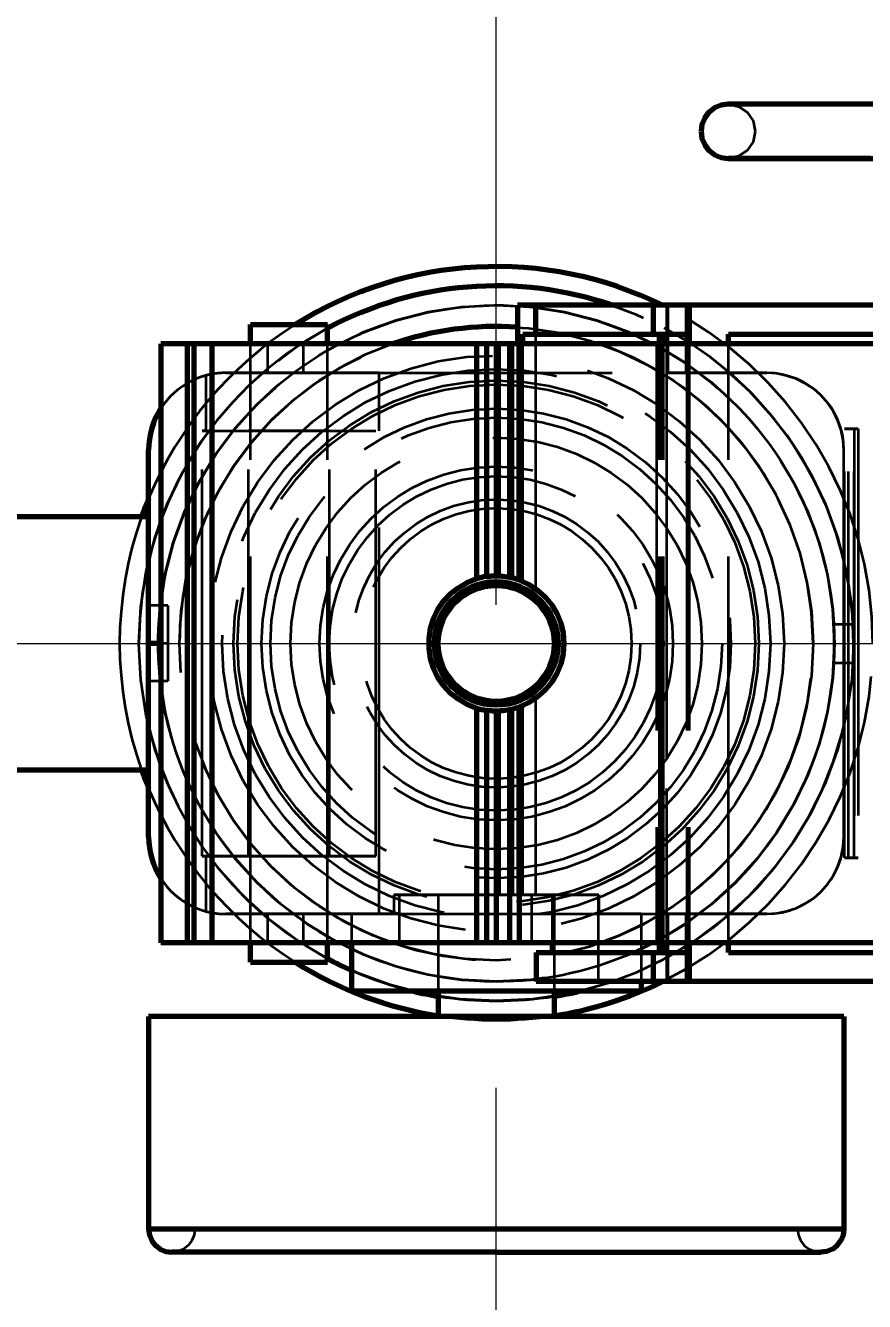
# Model space of a CAD drawing. Header units: millimetres. Extents: x 0 to 2208, y 0 to 420.
# Drawn here: x 100.14 to 108.83, y 73.36 to 86.56 of the extents above; entities that cross this region are included whole.
import ezdxf

# ---------------------------------------------------------------- set-up
doc = ezdxf.new("R2010")
doc.units = ezdxf.units.MM
doc.linetypes.add('IRAM-E-TRAZOS', pattern=[5, 4, -1])
doc.linetypes.add('IRAM-F-TRAZO-PUNTO', pattern=[20, 15, -2, 1, -2])
for name, color, linetype, lineweight in [('01-VISIBLE', 7, 'CONTINUOUS', 70), ('02-OCULTA', 4, 'IRAM-E-TRAZOS', 35), ('03-EJE', 1, 'IRAM-F-TRAZO-PUNTO', 18), ('04-COTA', 3, 'CONTINUOUS', 18)]:
    doc.layers.add(name, color=color, linetype=linetype, lineweight=lineweight)
doc.styles.add('ISO3098', font='isocpeur.ttf')
doc.dimstyles.new('FLAMA-IRAM', dxfattribs={"dimtxt": 3.5, "dimasz": 3.5, "dimexe": 2, "dimexo": 1.5, "dimgap": 1, "dimtad": 1, "dimdec": 1, "dimtxsty": 'ISO3098', "dimblk": 'IRAM_FLECHA', "dimblk1": 'IRAM_FLECHA', "dimblk2": 'IRAM_FLECHA', "dimcen": 2.5, "dimclrd": 256, "dimclre": 256, "dimclrt": 256, "dimazin": 3, "dimtfac": 1, "dimtmove": 0, "dimatfit": 3, "dimlwd": 18, "dimlwe": 18})

# ---------------------------------------------------------------- blocks, each defined once
blk = doc.blocks.new('IRAM_FLECHA')
blk.add_solid([(0, 0), (-1, 0.125), (-1, -0.125)])

msp = doc.modelspace()

# ---------------------------------------------------------------- linework, layer by layer
at = {"layer": '01-VISIBLE'}
for p, q in [((105.419, 83.668), (105.233, 83.668)), ((105.233, 83.668), (105.233, 83.268)), ((105.419, 83.668), (105.419, 83.368)), ((106.639, 83.668), (105.419, 83.668)), ((106.639, 83.668), (106.639, 83.368)), ((107.011, 83.668), (106.639, 83.668)), ((109.315, 83.668), (107.011, 83.668)), ((107.011, 83.668), (107.011, 83.268)), ((102.467, 83.268), (102.467, 83.468)), ((103.267, 83.268), (103.267, 83.468)), ((105.289, 83.268), (105.289, 83.368)), ((105.289, 83.368), (105.419, 83.368)), ((105.419, 83.368), (106.639, 83.368)), ((106.639, 83.368), (106.986, 83.368)), ((106.702, 83.268), (106.702, 83.368)), ((106.714, 83.268), (106.714, 83.368)), ((106.725, 83.268), (106.725, 83.368)), ((106.736, 83.268), (106.736, 83.368)), ((106.746, 83.268), (106.746, 83.368)), ((106.986, 83.368), (106.986, 83.268)), ((107.417, 83.268), (107.417, 83.368)), ((107.417, 83.368), (109.315, 83.368)), ((101.813, 83.268), (101.541, 83.268)), ((101.541, 83.268), (101.541, 77.068)), ((101.881, 83.268), (101.813, 83.268)), ((101.813, 83.268), (101.813, 77.068)), ((102.067, 83.268), (101.881, 83.268)), ((101.881, 83.268), (101.881, 77.068)), ((104.809, 83.268), (102.067, 83.268)), ((102.067, 83.268), (102.067, 77.068)), ((104.911, 83.268), (104.809, 83.268)), ((104.809, 83.268), (104.809, 80.837)), ((105.013, 83.268), (104.911, 83.268)), ((104.911, 83.268), (104.911, 80.86)), ((105.149, 83.268), (105.013, 83.268)), ((105.013, 83.268), (105.013, 80.868)), ((105.251, 83.268), (105.149, 83.268)), ((105.149, 83.268), (105.149, 80.854)), ((109.281, 83.268), (105.251, 83.268)), ((105.251, 83.268), (105.251, 80.826)), ((101.413, 80.168), (101.413, 82.168)), ((101.413, 81.478), (99.833, 81.478)), ((101.413, 78.168), (101.413, 80.168)), ((101.541, 80.168), (101.413, 80.168)), ((104.809, 79.498), (104.809, 77.068)), ((105.251, 79.509), (105.251, 77.068)), ((104.911, 79.475), (104.911, 77.068)), ((105.013, 79.468), (105.013, 77.068)), ((105.149, 79.481), (105.149, 77.068)), ((101.413, 78.858), (99.833, 78.858)), ((101.813, 77.068), (101.541, 77.068)), ((101.881, 77.068), (101.813, 77.068)), ((102.067, 77.068), (101.881, 77.068)), ((104.809, 77.068), (102.067, 77.068)), ((102.467, 76.868), (102.467, 77.068)), ((103.267, 76.868), (103.267, 77.068)), ((103.513, 77.068), (103.513, 76.568)), ((104.911, 77.068), (104.809, 77.068)), ((105.013, 77.068), (104.911, 77.068)), ((105.149, 77.068), (105.013, 77.068)), ((105.251, 77.068), (105.149, 77.068)), ((109.281, 77.068), (105.251, 77.068)), ((105.591, 77.068), (105.591, 76.968)), ((106.702, 76.968), (106.702, 77.068)), ((106.714, 76.968), (106.714, 77.068)), ((106.725, 76.968), (106.725, 77.068)), ((106.736, 76.968), (106.736, 77.068)), ((106.746, 76.968), (106.746, 77.068)), ((106.986, 77.068), (106.986, 76.968)), ((107.011, 77.068), (107.011, 76.668)), ((107.417, 76.968), (107.417, 77.068)), ((105.427, 76.968), (106.639, 76.968)), ((105.427, 76.968), (105.427, 76.668)), ((106.639, 76.968), (106.986, 76.968)), ((106.639, 76.968), (106.639, 76.668)), ((107.417, 76.968), (109.315, 76.968)), ((106.639, 76.668), (105.427, 76.668)), ((106.513, 76.668), (106.513, 76.568)), ((107.011, 76.668), (106.639, 76.668)), ((109.315, 76.668), (107.011, 76.668)), ((104.413, 76.568), (104.413, 76.308)), ((105.613, 76.568), (105.613, 76.308)), ((101.413, 76.308), (101.413, 74.108)), ((108.613, 76.308), (108.613, 74.108))]:
    msp.add_line(p, q, dxfattribs=at)
for points in [[(107.413, 85.748), (107.341, 85.738), (107.273, 85.71), (107.215, 85.666), (107.171, 85.608), (107.143, 85.54), (107.133, 85.468)], [(109.213, 85.748), (109.113, 85.748), (109.013, 85.748), (108.913, 85.748), (108.813, 85.748), (108.713, 85.748), (108.613, 85.748), (108.513, 85.748), (108.413, 85.748), (108.313, 85.748), (108.213, 85.748), (108.113, 85.748), (108.013, 85.748), (107.913, 85.748), (107.813, 85.748), (107.713, 85.748), (107.613, 85.748), (107.513, 85.748), (107.413, 85.748)], [(107.133, 85.468), (107.143, 85.395), (107.171, 85.328), (107.215, 85.27), (107.273, 85.225), (107.341, 85.197), (107.413, 85.188)], [(108.893, 85.188), (108.787, 85.188), (108.682, 85.188), (108.576, 85.188), (108.47, 85.188), (108.364, 85.188), (108.259, 85.188), (108.153, 85.188), (108.047, 85.188), (107.942, 85.188), (107.836, 85.188), (107.73, 85.188), (107.624, 85.188), (107.519, 85.188), (107.413, 85.188)], [(107.413, 85.188), (107.514, 85.188), (107.615, 85.188), (107.716, 85.188), (107.817, 85.188), (107.917, 85.188), (108.018, 85.188), (108.119, 85.188), (108.22, 85.188), (108.321, 85.188), (108.422, 85.188), (108.523, 85.188), (108.624, 85.188), (108.725, 85.188), (108.825, 85.188), (108.926, 85.188), (109.027, 85.188), (109.128, 85.188), (109.229, 85.188), (109.33, 85.188), (109.431, 85.188), (109.532, 85.188)], [(102.467, 83.468), (102.534, 83.468), (102.6, 83.468), (102.667, 83.468), (102.734, 83.468), (102.8, 83.468), (102.867, 83.468)], [(102.867, 83.468), (102.934, 83.468), (103, 83.468), (103.067, 83.468), (103.134, 83.468), (103.2, 83.468), (103.267, 83.468)], [(104.809, 79.498), (104.712, 79.537), (104.622, 79.59), (104.54, 79.655), (104.468, 79.732), (104.408, 79.817), (104.362, 79.911), (104.333, 80.012), (104.318, 80.115), (104.318, 80.22), (104.333, 80.323), (104.362, 80.424), (104.408, 80.518), (104.468, 80.604), (104.54, 80.68), (104.622, 80.745), (104.712, 80.798), (104.809, 80.837)], [(104.911, 80.86), (104.928, 80.862), (104.945, 80.864), (104.962, 80.866), (104.979, 80.867), (104.996, 80.867), (105.013, 80.868)], [(105.013, 80.868), (105.036, 80.867), (105.059, 80.866), (105.081, 80.864), (105.104, 80.862), (105.127, 80.858), (105.149, 80.854)], [(105.149, 80.854), (105.166, 80.851), (105.183, 80.846), (105.201, 80.842), (105.217, 80.837), (105.234, 80.832), (105.251, 80.826)], [(105.251, 80.826), (105.348, 80.781), (105.438, 80.723), (105.518, 80.652), (105.586, 80.57), (105.64, 80.477), (105.68, 80.378), (105.704, 80.274), (105.713, 80.168)], [(105.713, 80.168), (105.704, 80.061), (105.68, 79.957), (105.64, 79.858), (105.586, 79.765), (105.518, 79.683), (105.438, 79.612), (105.348, 79.554), (105.251, 79.509)], [(105.251, 79.509), (105.234, 79.503), (105.217, 79.498), (105.201, 79.493), (105.183, 79.489), (105.166, 79.485), (105.149, 79.481)], [(105.295, 79.527), (105.294, 79.527), (105.293, 79.526), (105.292, 79.526), (105.291, 79.525), (105.29, 79.525), (105.289, 79.524)], [(105.013, 79.468), (104.996, 79.468), (104.979, 79.468), (104.962, 79.469), (104.945, 79.471), (104.928, 79.473), (104.911, 79.475)], [(105.149, 79.481), (105.127, 79.477), (105.104, 79.474), (105.081, 79.471), (105.059, 79.469), (105.036, 79.468), (105.013, 79.468)], [(102.467, 76.868), (102.534, 76.868), (102.6, 76.868), (102.667, 76.868), (102.734, 76.868), (102.8, 76.868), (102.867, 76.868)], [(102.867, 76.868), (102.934, 76.868), (103, 76.868), (103.067, 76.868), (103.134, 76.868), (103.2, 76.868), (103.267, 76.868)], [(106.513, 76.568), (106.413, 76.568), (106.313, 76.568), (106.213, 76.568), (106.113, 76.568), (106.013, 76.568), (105.913, 76.568), (105.813, 76.568), (105.713, 76.568), (105.613, 76.568), (105.513, 76.568), (105.413, 76.568), (105.313, 76.568), (105.213, 76.568), (105.113, 76.568), (105.013, 76.568), (104.913, 76.568), (104.813, 76.568), (104.713, 76.568), (104.613, 76.568), (104.513, 76.568), (104.413, 76.568), (104.313, 76.568), (104.213, 76.568), (104.113, 76.568), (104.013, 76.568), (103.913, 76.568), (103.813, 76.568), (103.713, 76.568), (103.613, 76.568), (103.513, 76.568)], [(108.613, 76.308), (108.513, 76.308), (108.413, 76.308), (108.313, 76.308), (108.213, 76.308), (108.113, 76.308), (108.013, 76.308), (107.913, 76.308), (107.813, 76.308), (107.713, 76.308), (107.613, 76.308), (107.513, 76.308), (107.413, 76.308), (107.313, 76.308), (107.213, 76.308), (107.113, 76.308), (107.013, 76.308), (106.913, 76.308), (106.813, 76.308), (106.713, 76.308), (106.613, 76.308), (106.513, 76.308), (106.413, 76.308), (106.313, 76.308), (106.213, 76.308), (106.113, 76.308), (106.013, 76.308), (105.913, 76.308), (105.813, 76.308), (105.713, 76.308), (105.613, 76.308), (105.513, 76.308), (105.413, 76.308), (105.313, 76.308), (105.213, 76.308), (105.113, 76.308), (105.013, 76.308), (104.913, 76.308), (104.813, 76.308), (104.713, 76.308), (104.613, 76.308), (104.513, 76.308), (104.413, 76.308), (104.313, 76.308), (104.213, 76.308), (104.113, 76.308), (104.013, 76.308), (103.913, 76.308), (103.813, 76.308), (103.713, 76.308), (103.613, 76.308), (103.513, 76.308), (103.413, 76.308), (103.313, 76.308), (103.213, 76.308), (103.113, 76.308), (103.013, 76.308), (102.913, 76.308), (102.813, 76.308), (102.713, 76.308), (102.613, 76.308), (102.513, 76.308), (102.413, 76.308), (102.313, 76.308), (102.213, 76.308), (102.113, 76.308), (102.013, 76.308), (101.913, 76.308), (101.813, 76.308), (101.713, 76.308), (101.613, 76.308), (101.513, 76.308), (101.413, 76.308)], [(105.013, 74.108), (104.913, 74.108), (104.813, 74.108), (104.713, 74.108), (104.613, 74.108), (104.513, 74.108), (104.413, 74.108), (104.313, 74.108), (104.213, 74.108), (104.113, 74.108), (104.013, 74.108), (103.913, 74.108), (103.813, 74.108), (103.713, 74.108), (103.613, 74.108), (103.513, 74.108), (103.413, 74.108), (103.313, 74.108), (103.213, 74.108), (103.113, 74.108), (103.013, 74.108), (102.913, 74.108), (102.813, 74.108), (102.713, 74.108), (102.613, 74.108), (102.513, 74.108), (102.413, 74.108), (102.313, 74.108), (102.213, 74.108), (102.113, 74.108), (102.013, 74.108), (101.913, 74.108), (101.813, 74.108), (101.713, 74.108), (101.613, 74.108), (101.513, 74.108), (101.413, 74.108)], [(101.413, 74.108), (101.421, 74.045), (101.445, 73.988), (101.483, 73.938), (101.533, 73.9), (101.591, 73.876), (101.653, 73.868)], [(108.613, 74.108), (108.513, 74.108), (108.413, 74.108), (108.313, 74.108), (108.213, 74.108), (108.113, 74.108), (108.013, 74.108), (107.913, 74.108), (107.813, 74.108), (107.713, 74.108), (107.613, 74.108), (107.513, 74.108), (107.413, 74.108), (107.313, 74.108), (107.213, 74.108), (107.113, 74.108), (107.013, 74.108), (106.913, 74.108), (106.813, 74.108), (106.713, 74.108), (106.613, 74.108), (106.513, 74.108), (106.413, 74.108), (106.313, 74.108), (106.213, 74.108), (106.113, 74.108), (106.013, 74.108), (105.913, 74.108), (105.813, 74.108), (105.713, 74.108), (105.613, 74.108), (105.513, 74.108), (105.413, 74.108), (105.313, 74.108), (105.213, 74.108), (105.113, 74.108), (105.013, 74.108)], [(108.613, 74.108), (108.605, 74.045), (108.581, 73.988), (108.543, 73.938), (108.493, 73.9), (108.435, 73.876), (108.373, 73.868)], [(105.013, 73.868), (104.911, 73.868), (104.809, 73.868), (104.708, 73.868), (104.606, 73.868), (104.504, 73.868), (104.402, 73.868), (104.3, 73.868), (104.198, 73.868), (104.097, 73.868), (103.995, 73.868), (103.893, 73.868), (103.791, 73.868), (103.689, 73.868), (103.588, 73.868), (103.486, 73.868), (103.384, 73.868), (103.282, 73.868), (103.18, 73.868), (103.078, 73.868), (102.977, 73.868), (102.875, 73.868), (102.773, 73.868), (102.671, 73.868), (102.569, 73.868), (102.468, 73.868), (102.366, 73.868), (102.264, 73.868), (102.162, 73.868), (102.06, 73.868), (101.958, 73.868), (101.857, 73.868), (101.755, 73.868), (101.653, 73.868)], [(101.653, 73.868), (101.653, 73.868), (101.653, 73.868), (101.653, 73.868), (101.653, 73.868), (101.653, 73.868), (101.653, 73.868)], [(105.013, 73.868), (105.115, 73.868), (105.217, 73.868), (105.318, 73.868), (105.42, 73.868), (105.522, 73.868), (105.624, 73.868), (105.726, 73.868), (105.828, 73.868), (105.929, 73.868), (106.031, 73.868), (106.133, 73.868), (106.235, 73.868), (106.337, 73.868), (106.438, 73.868), (106.54, 73.868), (106.642, 73.868), (106.744, 73.868), (106.846, 73.868), (106.948, 73.868), (107.049, 73.868), (107.151, 73.868), (107.253, 73.868), (107.355, 73.868), (107.457, 73.868), (107.558, 73.868), (107.66, 73.868), (107.762, 73.868), (107.864, 73.868), (107.966, 73.868), (108.068, 73.868), (108.169, 73.868), (108.271, 73.868), (108.373, 73.868)]]:
    msp.add_lwpolyline(points, dxfattribs=at)
for radius in [0.64, 0.6]:
    msp.add_circle((105.013, 80.168), radius, dxfattribs=at)
for centre, radius, start, end in [((105.013, 80.168), 19.36, 10.4155, 174.8435), ((105.013, 80.168), 19.12, 10.5477, 174.7786), ((105.013, 80.168), 19, 10.6151, 174.7456), ((105.013, 80.168), 3.9, 63.823, 122.2042), ((105.013, 80.168), 3.7, 71.0754, 118.1572), ((105.013, 80.168), 3.28, 86.1541, 109.0697), ((102.213, 82.168), 0.8, 147.1401, 180), ((105.013, 80.168), 3.9, 157.3801, 160.3729), ((105.013, 80.168), 0.7, 98.3786, 106.9435), ((105.013, 80.168), 0.7, -106.9435, -98.3786), ((105.013, 80.168), 3.9, -160.3729, -157.3801), ((105.013, 80.168), 19.36, -174.8435, -10.4155), ((105.013, 80.168), 19.12, -174.7786, -10.5477), ((105.013, 80.168), 19, -174.7456, -10.6151), ((102.213, 78.168), 0.8, 180, -147.1401), ((105.013, 80.168), 3.9, -122.2042, -98.8499), ((105.013, 80.168), 3.7, -118.1572, -113.9165), ((105.013, 80.168), 3.9, -81.1501, -63.823), ((105.013, 80.168), 3.7, -103.3512, -99.3324), ((105.013, 80.168), 3.7, -80.6676, -76.6488)]:
    msp.add_arc(centre, radius, start, end, dxfattribs=at)
at = {"layer": '02-OCULTA'}
for p, q in [((105.233, 83.668), (105.419, 83.668)), ((105.419, 83.668), (106.775, 83.668)), ((105.419, 83.668), (105.419, 80.738)), ((106.775, 83.668), (106.775, 76.668)), ((106.775, 83.668), (106.791, 83.668)), ((106.791, 83.668), (106.791, 82.968)), ((106.791, 83.668), (106.977, 83.668)), ((106.977, 83.668), (106.977, 82.968)), ((106.977, 83.668), (113.005, 83.668)), ((106.702, 83.368), (105.289, 83.368)), ((106.714, 83.368), (106.702, 83.368)), ((106.725, 83.368), (106.714, 83.368)), ((106.736, 83.368), (106.725, 83.368)), ((106.746, 83.368), (106.736, 83.368)), ((106.986, 83.368), (106.746, 83.368)), ((109.348, 83.368), (107.417, 83.368)), ((101.541, 83.268), (101.881, 83.268)), ((101.881, 83.268), (102.067, 83.268)), ((101.881, 83.268), (101.881, 77.068)), ((101.881, 83.268), (101.881, 77.068)), ((102.067, 83.268), (102.643, 83.268)), ((102.067, 83.268), (102.067, 82.954)), ((102.467, 77.068), (102.467, 83.268)), ((102.467, 77.068), (102.467, 83.268)), ((102.643, 83.268), (103.015, 83.268)), ((102.643, 83.268), (102.643, 82.968)), ((103.015, 83.268), (104.911, 83.268)), ((103.015, 83.268), (103.015, 82.968)), ((103.267, 77.068), (103.267, 83.268)), ((103.267, 77.068), (103.267, 83.268)), ((104.911, 83.268), (105.047, 83.268)), ((104.911, 83.268), (104.911, 80.86)), ((105.047, 83.268), (105.183, 83.268)), ((105.047, 83.268), (105.047, 80.867)), ((105.183, 83.268), (106.673, 83.268)), ((105.183, 83.268), (105.183, 80.847)), ((105.233, 83.268), (105.233, 80.832)), ((105.289, 80.811), (105.289, 83.268)), ((106.673, 83.268), (110.567, 83.268)), ((106.673, 83.268), (106.673, 77.068)), ((106.702, 77.068), (106.702, 83.268)), ((106.714, 77.068), (106.714, 83.268)), ((106.725, 77.068), (106.725, 83.268)), ((106.736, 77.068), (106.736, 83.268)), ((106.746, 77.068), (106.746, 83.268)), ((106.986, 83.268), (106.986, 77.068)), ((107.011, 83.268), (107.011, 77.068)), ((107.417, 77.068), (107.417, 83.268)), ((102.006, 82.94), (102.006, 82.368)), ((102.213, 82.968), (107.813, 82.968)), ((102.213, 82.968), (107.813, 82.968)), ((102.643, 82.968), (102.213, 82.968)), ((102.213, 82.968), (103.799, 82.968)), ((103.015, 82.968), (102.643, 82.968)), ((103.799, 82.968), (103.015, 82.968)), ((103.799, 77.368), (103.799, 82.968)), ((106.776, 82.968), (107.813, 82.968)), ((106.791, 82.968), (106.776, 82.968)), ((106.776, 82.968), (106.776, 77.368)), ((106.977, 82.968), (106.791, 82.968)), ((107.813, 82.968), (106.977, 82.968)), ((101.967, 77.968), (101.967, 82.368)), ((101.967, 82.368), (103.767, 82.368)), ((101.967, 77.968), (101.967, 82.368)), ((102.006, 82.368), (101.967, 82.368)), ((101.967, 77.968), (101.967, 82.368)), ((102.006, 82.368), (103.767, 82.368)), ((102.447, 77.968), (102.447, 82.368)), ((103.287, 77.968), (103.287, 82.368)), ((103.767, 77.968), (103.767, 82.368)), ((103.767, 77.968), (103.767, 82.368)), ((108.619, 77.948), (108.619, 82.388)), ((108.619, 82.388), (108.659, 82.388)), ((108.719, 82.388), (108.619, 82.388)), ((108.659, 77.948), (108.659, 82.388)), ((108.659, 82.388), (108.759, 82.388)), ((108.719, 77.948), (108.719, 82.388)), ((108.719, 82.388), (108.719, 77.948)), ((108.759, 82.388), (108.719, 82.388)), ((108.759, 82.388), (108.759, 77.948)), ((108.759, 82.388), (108.759, 77.948)), ((101.413, 80.559), (101.413, 82.168)), ((108.613, 78.168), (108.613, 82.168)), ((108.613, 78.168), (108.613, 82.168)), ((108.613, 78.168), (108.613, 82.168)), ((101.613, 80.559), (101.413, 80.559)), ((101.613, 80.559), (101.613, 79.776)), ((108.513, 80.368), (108.708, 80.368)), ((108.513, 80.368), (108.708, 80.368)), ((108.513, 79.968), (108.513, 80.368)), ((108.513, 79.968), (108.513, 80.368)), ((101.613, 80.168), (101.541, 80.168)), ((108.513, 79.968), (108.708, 79.968)), ((108.513, 79.968), (108.708, 79.968)), ((101.413, 78.168), (101.413, 79.776)), ((101.613, 79.776), (101.413, 79.776)), ((105.233, 79.503), (105.233, 77.568)), ((105.289, 77.568), (105.289, 79.524)), ((105.419, 79.597), (105.419, 77.568)), ((104.911, 79.475), (104.911, 77.568)), ((105.047, 79.468), (105.047, 77.568)), ((105.183, 79.489), (105.183, 77.568)), ((101.967, 77.968), (103.767, 77.968)), ((102.006, 77.968), (101.967, 77.968)), ((102.006, 77.968), (102.006, 77.395)), ((102.006, 77.968), (103.767, 77.968)), ((108.619, 77.948), (108.659, 77.948)), ((108.719, 77.948), (108.619, 77.948)), ((108.659, 77.948), (108.759, 77.948)), ((108.759, 77.948), (108.719, 77.948)), ((103.952, 77.568), (103.952, 77.368)), ((103.952, 77.568), (106.074, 77.568)), ((104.006, 77.568), (104.911, 77.568)), ((104.006, 77.568), (104.006, 77.068)), ((104.413, 77.568), (104.413, 76.568)), ((104.413, 77.568), (104.413, 76.568)), ((104.911, 77.568), (105.047, 77.568)), ((105.013, 77.568), (105.013, 77.368)), ((105.047, 77.568), (105.183, 77.568)), ((105.183, 77.568), (105.378, 77.568)), ((105.233, 77.568), (105.419, 77.568)), ((105.289, 77.568), (105.233, 77.568)), ((105.591, 77.568), (105.289, 77.568)), ((105.378, 77.568), (105.378, 77.068)), ((105.419, 77.568), (106.068, 77.568)), ((105.591, 77.568), (105.591, 77.068)), ((105.613, 77.568), (105.613, 76.568)), ((105.613, 77.568), (105.613, 76.568)), ((106.068, 77.568), (106.068, 76.668)), ((106.074, 77.568), (106.074, 77.368)), ((102.067, 77.381), (102.067, 77.068)), ((102.213, 77.368), (103.952, 77.368)), ((102.213, 77.368), (105.013, 77.368)), ((102.643, 77.368), (102.213, 77.368)), ((102.213, 77.368), (103.799, 77.368)), ((102.643, 77.368), (102.643, 77.068)), ((103.015, 77.368), (102.643, 77.368)), ((103.799, 77.368), (103.015, 77.368)), ((103.015, 77.368), (103.015, 77.068)), ((103.513, 77.368), (103.513, 77.068)), ((105.013, 77.368), (107.813, 77.368)), ((106.074, 77.368), (107.813, 77.368)), ((106.513, 77.368), (106.513, 76.668)), ((106.776, 77.368), (107.813, 77.368)), ((106.791, 77.368), (106.776, 77.368)), ((106.977, 77.368), (106.791, 77.368)), ((106.791, 77.368), (106.791, 76.668)), ((106.977, 77.368), (106.977, 76.668)), ((107.813, 77.368), (106.977, 77.368)), ((101.541, 77.068), (101.881, 77.068)), ((101.881, 77.068), (102.067, 77.068)), ((102.067, 77.068), (102.643, 77.068)), ((102.643, 77.068), (103.015, 77.068)), ((103.015, 77.068), (104.006, 77.068)), ((105.378, 77.068), (106.673, 77.068)), ((106.673, 77.068), (110.567, 77.068)), ((106.702, 76.968), (105.591, 76.968)), ((106.714, 76.968), (106.702, 76.968)), ((106.725, 76.968), (106.714, 76.968)), ((106.736, 76.968), (106.725, 76.968)), ((106.746, 76.968), (106.736, 76.968)), ((106.986, 76.968), (106.746, 76.968)), ((109.348, 76.968), (107.417, 76.968)), ((106.068, 76.668), (106.775, 76.668)), ((106.775, 76.668), (106.791, 76.668)), ((106.791, 76.668), (106.977, 76.668)), ((106.977, 76.668), (113.005, 76.668))]:
    msp.add_line(p, q, dxfattribs=at)
for points in [[(108.853, 85.748), (108.75, 85.748), (108.647, 85.748), (108.544, 85.748), (108.442, 85.748), (108.339, 85.748), (108.236, 85.748), (108.133, 85.748), (108.03, 85.748), (107.927, 85.748), (107.824, 85.748), (107.722, 85.748), (107.619, 85.748), (107.516, 85.748), (107.413, 85.748)], [(107.413, 85.748), (107.52, 85.726), (107.611, 85.666), (107.672, 85.575), (107.693, 85.468), (107.672, 85.36), (107.611, 85.27), (107.52, 85.209), (107.413, 85.188)], [(108.513, 80.168), (108.512, 80.067), (108.507, 79.967), (108.5, 79.867), (108.49, 79.767), (108.477, 79.667), (108.461, 79.568), (108.443, 79.469), (108.421, 79.371), (108.397, 79.274), (108.37, 79.177), (108.34, 79.081), (108.308, 78.986), (108.272, 78.892), (108.234, 78.799), (108.194, 78.707), (108.151, 78.617), (108.105, 78.527), (108.057, 78.439), (108.006, 78.353), (107.952, 78.268), (107.897, 78.184), (107.839, 78.102), (107.778, 78.022), (107.716, 77.944), (107.651, 77.867), (107.584, 77.792), (107.514, 77.719), (107.443, 77.649), (107.37, 77.58), (107.295, 77.513), (107.218, 77.449), (107.139, 77.387), (107.058, 77.327), (106.976, 77.27), (106.892, 77.215), (106.806, 77.162), (106.719, 77.112), (106.631, 77.064), (106.541, 77.019), (106.45, 76.976), (106.358, 76.936), (106.265, 76.899), (106.171, 76.865), (106.075, 76.833), (105.979, 76.804), (105.882, 76.777), (105.785, 76.754), (105.687, 76.733), (105.588, 76.715), (105.488, 76.7), (105.389, 76.688), (105.289, 76.678), (105.189, 76.672), (105.088, 76.668), (104.988, 76.668), (104.887, 76.67), (104.787, 76.675), (104.687, 76.683), (104.587, 76.694), (104.488, 76.707), (104.389, 76.724), (104.29, 76.743), (104.192, 76.765), (104.095, 76.79), (103.998, 76.818), (103.903, 76.848), (103.808, 76.881), (103.714, 76.917), (103.622, 76.956), (103.53, 76.997), (103.44, 77.041), (103.351, 77.087), (103.263, 77.136), (103.177, 77.188), (103.092, 77.242), (103.009, 77.298), (102.927, 77.357), (102.848, 77.418), (102.77, 77.481), (102.694, 77.547), (102.619, 77.614), (102.547, 77.684), (102.477, 77.756), (102.409, 77.829), (102.343, 77.905), (102.279, 77.983), (102.217, 78.062), (102.158, 78.143), (102.101, 78.226), (102.047, 78.31), (101.994, 78.396), (101.945, 78.483), (101.898, 78.572), (101.853, 78.662), (101.811, 78.753), (101.772, 78.846), (101.736, 78.939), (101.702, 79.034), (101.671, 79.129), (101.642, 79.225), (101.617, 79.322), (101.594, 79.42), (101.574, 79.519), (101.557, 79.618), (101.542, 79.717), (101.531, 79.817), (101.522, 79.917), (101.516, 80.017), (101.513, 80.117), (101.513, 80.218), (101.516, 80.318), (101.522, 80.418), (101.531, 80.518), (101.542, 80.618), (101.556, 80.718), (101.574, 80.816), (101.594, 80.915), (101.617, 81.013), (101.642, 81.11), (101.671, 81.206), (101.702, 81.302), (101.736, 81.396), (101.772, 81.49), (101.811, 81.582), (101.853, 81.673), (101.898, 81.763), (101.945, 81.852), (101.995, 81.939), (102.047, 82.025), (102.101, 82.109), (102.158, 82.192), (102.217, 82.273), (102.279, 82.353), (102.343, 82.43), (102.409, 82.506), (102.477, 82.579), (102.547, 82.651), (102.619, 82.721), (102.694, 82.789), (102.77, 82.854), (102.848, 82.917), (102.927, 82.978), (103.009, 83.037), (103.092, 83.093), (103.177, 83.147), (103.263, 83.199), (103.351, 83.248), (103.44, 83.294), (103.53, 83.338), (103.622, 83.379), (103.714, 83.418), (103.808, 83.454), (103.903, 83.487), (103.998, 83.517), (104.095, 83.545), (104.192, 83.57), (104.29, 83.592), (104.389, 83.611), (104.488, 83.628), (104.587, 83.642), (104.687, 83.652), (104.787, 83.66), (104.887, 83.665), (104.988, 83.667), (105.088, 83.667), (105.189, 83.663), (105.289, 83.657), (105.389, 83.647), (105.488, 83.635), (105.588, 83.62), (105.687, 83.602), (105.785, 83.581), (105.882, 83.558), (105.979, 83.531), (106.075, 83.502), (106.171, 83.471), (106.265, 83.436), (106.358, 83.399), (106.45, 83.359), (106.541, 83.316), (106.631, 83.271), (106.719, 83.223), (106.806, 83.173), (106.892, 83.121), (106.976, 83.065), (107.058, 83.008), (107.139, 82.948), (107.218, 82.886), (107.295, 82.822), (107.37, 82.755), (107.443, 82.686), (107.514, 82.616), (107.584, 82.543), (107.651, 82.468), (107.716, 82.392), (107.778, 82.313), (107.839, 82.233), (107.897, 82.151), (107.952, 82.067), (108.006, 81.982), (108.057, 81.896), (108.105, 81.808), (108.151, 81.718), (108.194, 81.628), (108.234, 81.536), (108.272, 81.443), (108.308, 81.349), (108.34, 81.254), (108.37, 81.158), (108.397, 81.061), (108.421, 80.964), (108.443, 80.866), (108.461, 80.767), (108.477, 80.668), (108.49, 80.568), (108.5, 80.468), (108.507, 80.368), (108.512, 80.268), (108.513, 80.168)], [(103.267, 83.468), (103.167, 83.468), (103.067, 83.468), (102.967, 83.468), (102.867, 83.468), (102.767, 83.468), (102.667, 83.468), (102.567, 83.468), (102.467, 83.468)], [(103.267, 83.268), (103.167, 83.268), (103.067, 83.268), (102.967, 83.268), (102.867, 83.268), (102.767, 83.268), (102.667, 83.268), (102.567, 83.268), (102.467, 83.268)], [(102.467, 83.268), (102.534, 83.268), (102.6, 83.268), (102.667, 83.268), (102.734, 83.268), (102.8, 83.268), (102.867, 83.268)], [(102.867, 83.268), (102.934, 83.268), (103, 83.268), (103.067, 83.268), (103.134, 83.268), (103.2, 83.268), (103.267, 83.268)], [(102.067, 82.954), (102.057, 82.952), (102.046, 82.95), (102.036, 82.948), (102.026, 82.945), (102.016, 82.943), (102.006, 82.94)], [(102.213, 82.968), (102.189, 82.967), (102.164, 82.966), (102.14, 82.964), (102.115, 82.962), (102.091, 82.958), (102.067, 82.954)], [(108.613, 82.168), (108.605, 82.272), (108.585, 82.374), (108.551, 82.473), (108.505, 82.567), (108.447, 82.654), (108.379, 82.733), (108.3, 82.802), (108.212, 82.859), (108.119, 82.905), (108.02, 82.939), (107.917, 82.96), (107.813, 82.968)], [(101.967, 82.368), (102.067, 82.368), (102.167, 82.368), (102.267, 82.368), (102.367, 82.368), (102.467, 82.368), (102.567, 82.368), (102.667, 82.368), (102.767, 82.368), (102.867, 82.368), (102.967, 82.368), (103.067, 82.368), (103.167, 82.368), (103.267, 82.368), (103.367, 82.368), (103.467, 82.368), (103.567, 82.368), (103.667, 82.368), (103.767, 82.368)], [(103.287, 82.368), (103.182, 82.368), (103.077, 82.368), (102.972, 82.368), (102.867, 82.368), (102.762, 82.368), (102.657, 82.368), (102.552, 82.368), (102.447, 82.368)], [(102.447, 82.368), (102.517, 82.368), (102.587, 82.368), (102.657, 82.368), (102.727, 82.368), (102.797, 82.368), (102.867, 82.368)], [(102.867, 82.368), (102.937, 82.368), (103.007, 82.368), (103.077, 82.368), (103.147, 82.368), (103.217, 82.368), (103.287, 82.368)], [(101.413, 80.168), (101.413, 80.268), (101.413, 80.369), (101.413, 80.47), (101.413, 80.571), (101.413, 80.671), (101.413, 80.772), (101.413, 80.873), (101.413, 80.974), (101.413, 81.074), (101.413, 81.175), (101.413, 81.276), (101.413, 81.377), (101.413, 81.478)], [(101.413, 81.478), (101.413, 81.376), (101.413, 81.274), (101.413, 81.172), (101.413, 81.07), (101.413, 80.968), (101.413, 80.865), (101.413, 80.763), (101.413, 80.661), (101.413, 80.559)], [(104.911, 80.86), (104.809, 80.834), (104.713, 80.796), (104.621, 80.745), (104.538, 80.681), (104.469, 80.603), (104.41, 80.517), (104.363, 80.423), (104.332, 80.323), (104.318, 80.22), (104.318, 80.115), (104.332, 80.012), (104.363, 79.912), (104.41, 79.819), (104.469, 79.732), (104.538, 79.654), (104.621, 79.59), (104.713, 79.539), (104.809, 79.501), (104.911, 79.475)], [(105.047, 80.867), (105.024, 80.867), (105.002, 80.867), (104.979, 80.867), (104.956, 80.865), (104.934, 80.863), (104.911, 80.86)], [(105.183, 80.847), (105.161, 80.852), (105.138, 80.856), (105.115, 80.86), (105.093, 80.863), (105.07, 80.865), (105.047, 80.867)], [(105.713, 80.168), (105.705, 80.27), (105.683, 80.371), (105.645, 80.467), (105.595, 80.556), (105.531, 80.637), (105.457, 80.708), (105.373, 80.768), (105.281, 80.814), (105.183, 80.847)], [(105.233, 80.832), (105.242, 80.829), (105.252, 80.825), (105.261, 80.822), (105.271, 80.818), (105.28, 80.815), (105.289, 80.811)], [(105.419, 80.738), (105.39, 80.757), (105.36, 80.775), (105.33, 80.792), (105.298, 80.807), (105.266, 80.82), (105.233, 80.832)], [(105.289, 80.811), (105.379, 80.763), (105.462, 80.704), (105.535, 80.633), (105.598, 80.553), (105.647, 80.464), (105.683, 80.368), (105.705, 80.269), (105.713, 80.168)], [(101.613, 80.559), (101.613, 80.494), (101.613, 80.429), (101.613, 80.364), (101.613, 80.298), (101.613, 80.233), (101.613, 80.168)], [(101.413, 78.858), (101.413, 78.958), (101.413, 79.059), (101.413, 79.16), (101.413, 79.261), (101.413, 79.361), (101.413, 79.462), (101.413, 79.563), (101.413, 79.664), (101.413, 79.764), (101.413, 79.865), (101.413, 79.966), (101.413, 80.067), (101.413, 80.168)], [(101.613, 80.168), (101.613, 80.102), (101.613, 80.037), (101.613, 79.972), (101.613, 79.906), (101.613, 79.841), (101.613, 79.776)], [(105.183, 79.489), (105.281, 79.522), (105.373, 79.567), (105.457, 79.627), (105.531, 79.698), (105.595, 79.779), (105.645, 79.869), (105.683, 79.964), (105.705, 80.065), (105.713, 80.168)], [(105.713, 80.168), (105.705, 80.067), (105.683, 79.968), (105.648, 79.874), (105.599, 79.785), (105.538, 79.705), (105.466, 79.634), (105.384, 79.575), (105.295, 79.527)], [(101.413, 79.776), (101.413, 79.674), (101.413, 79.572), (101.413, 79.47), (101.413, 79.368), (101.413, 79.266), (101.413, 79.164), (101.413, 79.062), (101.413, 78.96), (101.413, 78.858)], [(105.233, 79.503), (105.266, 79.515), (105.298, 79.528), (105.33, 79.543), (105.36, 79.56), (105.39, 79.578), (105.419, 79.597)], [(105.289, 79.524), (105.28, 79.52), (105.271, 79.517), (105.261, 79.513), (105.252, 79.51), (105.242, 79.506), (105.233, 79.503)], [(104.911, 79.475), (104.934, 79.472), (104.956, 79.47), (104.979, 79.468), (105.002, 79.468), (105.024, 79.468), (105.047, 79.468)], [(105.047, 79.468), (105.07, 79.47), (105.093, 79.472), (105.115, 79.475), (105.138, 79.479), (105.161, 79.483), (105.183, 79.489)], [(107.813, 77.368), (107.917, 77.375), (108.02, 77.396), (108.119, 77.43), (108.212, 77.476), (108.3, 77.533), (108.379, 77.602), (108.447, 77.681), (108.505, 77.768), (108.551, 77.862), (108.585, 77.961), (108.605, 78.063), (108.613, 78.168)], [(103.767, 77.968), (103.667, 77.968), (103.567, 77.968), (103.467, 77.968), (103.367, 77.968), (103.267, 77.968), (103.167, 77.968), (103.067, 77.968), (102.967, 77.968), (102.867, 77.968), (102.767, 77.968), (102.667, 77.968), (102.567, 77.968), (102.467, 77.968), (102.367, 77.968), (102.267, 77.968), (102.167, 77.968), (102.067, 77.968), (101.967, 77.968)], [(103.287, 77.968), (103.182, 77.968), (103.077, 77.968), (102.972, 77.968), (102.867, 77.968), (102.762, 77.968), (102.657, 77.968), (102.552, 77.968), (102.447, 77.968)], [(102.447, 77.968), (102.517, 77.968), (102.587, 77.968), (102.657, 77.968), (102.727, 77.968), (102.797, 77.968), (102.867, 77.968)], [(102.867, 77.968), (102.937, 77.968), (103.007, 77.968), (103.077, 77.968), (103.147, 77.968), (103.217, 77.968), (103.287, 77.968)], [(106.074, 77.568), (105.973, 77.568), (105.872, 77.568), (105.771, 77.568), (105.67, 77.568), (105.569, 77.568), (105.468, 77.568), (105.367, 77.568), (105.266, 77.568), (105.165, 77.568), (105.064, 77.568), (104.962, 77.568), (104.861, 77.568), (104.76, 77.568), (104.659, 77.568), (104.558, 77.568), (104.457, 77.568), (104.356, 77.568), (104.255, 77.568), (104.154, 77.568), (104.053, 77.568), (103.952, 77.568)], [(105.378, 77.568), (105.273, 77.568), (105.167, 77.568), (105.062, 77.568), (104.956, 77.568), (104.851, 77.568), (104.745, 77.568), (104.639, 77.568), (104.534, 77.568), (104.428, 77.568), (104.323, 77.568), (104.217, 77.568), (104.112, 77.568), (104.006, 77.568)], [(105.613, 77.568), (105.513, 77.568), (105.413, 77.568), (105.313, 77.568), (105.213, 77.568), (105.113, 77.568), (105.013, 77.568), (104.913, 77.568), (104.813, 77.568), (104.713, 77.568), (104.613, 77.568), (104.513, 77.568), (104.413, 77.568)], [(104.413, 77.568), (104.513, 77.568), (104.613, 77.568), (104.713, 77.568), (104.813, 77.568), (104.913, 77.568), (105.013, 77.568)], [(105.013, 77.568), (105.113, 77.568), (105.213, 77.568), (105.313, 77.568), (105.413, 77.568), (105.513, 77.568), (105.613, 77.568)], [(106.068, 77.568), (105.989, 77.568), (105.909, 77.568), (105.83, 77.568), (105.75, 77.568), (105.671, 77.568), (105.591, 77.568)], [(102.006, 77.395), (102.016, 77.392), (102.026, 77.39), (102.036, 77.387), (102.046, 77.385), (102.057, 77.383), (102.067, 77.381)], [(102.067, 77.381), (102.091, 77.377), (102.115, 77.374), (102.14, 77.371), (102.164, 77.369), (102.189, 77.368), (102.213, 77.368)], [(103.952, 77.368), (103.879, 77.368), (103.805, 77.368), (103.732, 77.368), (103.659, 77.368), (103.586, 77.368), (103.513, 77.368)], [(103.513, 77.368), (103.62, 77.368), (103.727, 77.368), (103.834, 77.368), (103.942, 77.368), (104.049, 77.368), (104.156, 77.368), (104.263, 77.368), (104.37, 77.368), (104.477, 77.368), (104.584, 77.368), (104.692, 77.368), (104.799, 77.368), (104.906, 77.368), (105.013, 77.368)], [(105.013, 77.368), (105.113, 77.368), (105.213, 77.368), (105.313, 77.368), (105.413, 77.368), (105.513, 77.368), (105.613, 77.368), (105.713, 77.368), (105.813, 77.368), (105.913, 77.368), (106.013, 77.368), (106.113, 77.368), (106.213, 77.368), (106.313, 77.368), (106.413, 77.368), (106.513, 77.368)], [(106.513, 77.368), (106.44, 77.368), (106.367, 77.368), (106.294, 77.368), (106.221, 77.368), (106.147, 77.368), (106.074, 77.368)], [(103.267, 77.068), (103.167, 77.068), (103.067, 77.068), (102.967, 77.068), (102.867, 77.068), (102.767, 77.068), (102.667, 77.068), (102.567, 77.068), (102.467, 77.068)], [(102.467, 77.068), (102.534, 77.068), (102.6, 77.068), (102.667, 77.068), (102.734, 77.068), (102.8, 77.068), (102.867, 77.068)], [(102.867, 77.068), (102.934, 77.068), (103, 77.068), (103.067, 77.068), (103.134, 77.068), (103.2, 77.068), (103.267, 77.068)], [(105.378, 77.068), (105.273, 77.068), (105.167, 77.068), (105.062, 77.068), (104.956, 77.068), (104.851, 77.068), (104.745, 77.068), (104.639, 77.068), (104.534, 77.068), (104.428, 77.068), (104.323, 77.068), (104.217, 77.068), (104.112, 77.068), (104.006, 77.068)], [(103.267, 76.868), (103.167, 76.868), (103.067, 76.868), (102.967, 76.868), (102.867, 76.868), (102.767, 76.868), (102.667, 76.868), (102.567, 76.868), (102.467, 76.868)], [(105.591, 76.968), (105.564, 76.968), (105.536, 76.968), (105.509, 76.968), (105.482, 76.968), (105.454, 76.968), (105.427, 76.968)], [(106.068, 76.668), (105.961, 76.668), (105.855, 76.668), (105.748, 76.668), (105.641, 76.668), (105.534, 76.668), (105.427, 76.668)], [(103.513, 76.568), (103.62, 76.568), (103.727, 76.568), (103.834, 76.568), (103.942, 76.568), (104.049, 76.568), (104.156, 76.568), (104.263, 76.568), (104.37, 76.568), (104.477, 76.568), (104.584, 76.568), (104.692, 76.568), (104.799, 76.568), (104.906, 76.568), (105.013, 76.568)], [(105.613, 76.568), (105.513, 76.568), (105.413, 76.568), (105.313, 76.568), (105.213, 76.568), (105.113, 76.568), (105.013, 76.568), (104.913, 76.568), (104.813, 76.568), (104.713, 76.568), (104.613, 76.568), (104.513, 76.568), (104.413, 76.568)], [(104.413, 76.568), (104.513, 76.568), (104.613, 76.568), (104.713, 76.568), (104.813, 76.568), (104.913, 76.568), (105.013, 76.568)], [(105.013, 76.568), (105.113, 76.568), (105.213, 76.568), (105.313, 76.568), (105.413, 76.568), (105.513, 76.568), (105.613, 76.568), (105.713, 76.568), (105.813, 76.568), (105.913, 76.568), (106.013, 76.568), (106.113, 76.568), (106.213, 76.568), (106.313, 76.568), (106.413, 76.568), (106.513, 76.568)], [(105.013, 76.568), (105.113, 76.568), (105.213, 76.568), (105.313, 76.568), (105.413, 76.568), (105.513, 76.568), (105.613, 76.568)], [(101.413, 76.308), (101.516, 76.308), (101.619, 76.308), (101.722, 76.308), (101.824, 76.308), (101.927, 76.308), (102.03, 76.308), (102.133, 76.308), (102.236, 76.308), (102.339, 76.308), (102.442, 76.308), (102.544, 76.308), (102.647, 76.308), (102.75, 76.308), (102.853, 76.308), (102.956, 76.308), (103.059, 76.308), (103.162, 76.308), (103.264, 76.308), (103.367, 76.308), (103.47, 76.308), (103.573, 76.308), (103.676, 76.308), (103.779, 76.308), (103.882, 76.308), (103.984, 76.308), (104.087, 76.308), (104.19, 76.308), (104.293, 76.308), (104.396, 76.308), (104.499, 76.308), (104.602, 76.308), (104.704, 76.308), (104.807, 76.308), (104.91, 76.308), (105.013, 76.308)], [(105.613, 76.308), (105.513, 76.308), (105.413, 76.308), (105.313, 76.308), (105.213, 76.308), (105.113, 76.308), (105.013, 76.308), (104.913, 76.308), (104.813, 76.308), (104.713, 76.308), (104.613, 76.308), (104.513, 76.308), (104.413, 76.308)], [(104.413, 76.308), (104.513, 76.308), (104.613, 76.308), (104.713, 76.308), (104.813, 76.308), (104.913, 76.308), (105.013, 76.308)], [(105.013, 76.308), (105.113, 76.308), (105.213, 76.308), (105.313, 76.308), (105.413, 76.308), (105.513, 76.308), (105.613, 76.308), (105.713, 76.308), (105.813, 76.308), (105.913, 76.308), (106.013, 76.308), (106.113, 76.308), (106.213, 76.308), (106.313, 76.308), (106.413, 76.308), (106.513, 76.308), (106.613, 76.308), (106.713, 76.308), (106.813, 76.308), (106.913, 76.308), (107.013, 76.308), (107.113, 76.308), (107.213, 76.308), (107.313, 76.308), (107.413, 76.308), (107.513, 76.308), (107.613, 76.308), (107.713, 76.308), (107.813, 76.308), (107.913, 76.308), (108.013, 76.308), (108.113, 76.308), (108.213, 76.308), (108.313, 76.308), (108.413, 76.308), (108.513, 76.308), (108.613, 76.308)], [(105.013, 76.308), (105.113, 76.308), (105.213, 76.308), (105.313, 76.308), (105.413, 76.308), (105.513, 76.308), (105.613, 76.308)], [(101.413, 74.108), (101.516, 74.108), (101.619, 74.108), (101.722, 74.108), (101.824, 74.108), (101.927, 74.108), (102.03, 74.108), (102.133, 74.108), (102.236, 74.108), (102.339, 74.108), (102.442, 74.108), (102.544, 74.108), (102.647, 74.108), (102.75, 74.108), (102.853, 74.108), (102.956, 74.108), (103.059, 74.108), (103.162, 74.108), (103.264, 74.108), (103.367, 74.108), (103.47, 74.108), (103.573, 74.108), (103.676, 74.108), (103.779, 74.108), (103.882, 74.108), (103.984, 74.108), (104.087, 74.108), (104.19, 74.108), (104.293, 74.108), (104.396, 74.108), (104.499, 74.108), (104.602, 74.108), (104.704, 74.108), (104.807, 74.108), (104.91, 74.108), (105.013, 74.108)], [(101.893, 74.108), (101.885, 74.045), (101.861, 73.988), (101.823, 73.938), (101.773, 73.9), (101.715, 73.876), (101.653, 73.868)], [(108.133, 74.108), (108.032, 74.108), (107.932, 74.108), (107.831, 74.108), (107.73, 74.108), (107.63, 74.108), (107.529, 74.108), (107.428, 74.108), (107.328, 74.108), (107.227, 74.108), (107.127, 74.108), (107.026, 74.108), (106.925, 74.108), (106.825, 74.108), (106.724, 74.108), (106.623, 74.108), (106.523, 74.108), (106.422, 74.108), (106.321, 74.108), (106.221, 74.108), (106.12, 74.108), (106.019, 74.108), (105.919, 74.108), (105.818, 74.108), (105.718, 74.108), (105.617, 74.108), (105.516, 74.108), (105.416, 74.108), (105.315, 74.108), (105.214, 74.108), (105.114, 74.108), (105.013, 74.108), (104.912, 74.108), (104.812, 74.108), (104.711, 74.108), (104.61, 74.108), (104.51, 74.108), (104.409, 74.108), (104.308, 74.108), (104.208, 74.108), (104.107, 74.108), (104.007, 74.108), (103.906, 74.108), (103.805, 74.108), (103.705, 74.108), (103.604, 74.108), (103.503, 74.108), (103.403, 74.108), (103.302, 74.108), (103.201, 74.108), (103.101, 74.108), (103, 74.108), (102.899, 74.108), (102.799, 74.108), (102.698, 74.108), (102.598, 74.108), (102.497, 74.108), (102.396, 74.108), (102.296, 74.108), (102.195, 74.108), (102.094, 74.108), (101.994, 74.108), (101.893, 74.108)], [(101.893, 74.108), (101.994, 74.108), (102.094, 74.108), (102.195, 74.108), (102.296, 74.108), (102.396, 74.108), (102.497, 74.108), (102.598, 74.108), (102.698, 74.108), (102.799, 74.108), (102.899, 74.108), (103, 74.108), (103.101, 74.108), (103.201, 74.108), (103.302, 74.108), (103.403, 74.108), (103.503, 74.108), (103.604, 74.108), (103.705, 74.108), (103.805, 74.108), (103.906, 74.108), (104.007, 74.108), (104.107, 74.108), (104.208, 74.108), (104.308, 74.108), (104.409, 74.108), (104.51, 74.108), (104.61, 74.108), (104.711, 74.108), (104.812, 74.108), (104.912, 74.108), (105.013, 74.108)], [(105.013, 74.108), (105.113, 74.108), (105.213, 74.108), (105.313, 74.108), (105.413, 74.108), (105.513, 74.108), (105.613, 74.108), (105.713, 74.108), (105.813, 74.108), (105.913, 74.108), (106.013, 74.108), (106.113, 74.108), (106.213, 74.108), (106.313, 74.108), (106.413, 74.108), (106.513, 74.108), (106.613, 74.108), (106.713, 74.108), (106.813, 74.108), (106.913, 74.108), (107.013, 74.108), (107.113, 74.108), (107.213, 74.108), (107.313, 74.108), (107.413, 74.108), (107.513, 74.108), (107.613, 74.108), (107.713, 74.108), (107.813, 74.108), (107.913, 74.108), (108.013, 74.108), (108.113, 74.108), (108.213, 74.108), (108.313, 74.108), (108.413, 74.108), (108.513, 74.108), (108.613, 74.108)], [(105.013, 74.108), (105.114, 74.108), (105.214, 74.108), (105.315, 74.108), (105.416, 74.108), (105.516, 74.108), (105.617, 74.108), (105.718, 74.108), (105.818, 74.108), (105.919, 74.108), (106.019, 74.108), (106.12, 74.108), (106.221, 74.108), (106.321, 74.108), (106.422, 74.108), (106.523, 74.108), (106.623, 74.108), (106.724, 74.108), (106.825, 74.108), (106.925, 74.108), (107.026, 74.108), (107.127, 74.108), (107.227, 74.108), (107.328, 74.108), (107.428, 74.108), (107.529, 74.108), (107.63, 74.108), (107.73, 74.108), (107.831, 74.108), (107.932, 74.108), (108.032, 74.108), (108.133, 74.108)], [(108.133, 74.108), (108.141, 74.045), (108.165, 73.988), (108.203, 73.938), (108.253, 73.9), (108.311, 73.876), (108.373, 73.868)], [(101.653, 73.868), (101.753, 73.868), (101.854, 73.868), (101.954, 73.868), (102.054, 73.868), (102.155, 73.868), (102.255, 73.868), (102.355, 73.868), (102.455, 73.868), (102.556, 73.868), (102.656, 73.868), (102.756, 73.868), (102.857, 73.868), (102.957, 73.868), (103.057, 73.868), (103.158, 73.868), (103.258, 73.868), (103.358, 73.868), (103.458, 73.868), (103.559, 73.868), (103.659, 73.868), (103.759, 73.868), (103.86, 73.868), (103.96, 73.868), (104.06, 73.868), (104.16, 73.868), (104.261, 73.868), (104.361, 73.868), (104.461, 73.868), (104.562, 73.868), (104.662, 73.868), (104.762, 73.868), (104.863, 73.868), (104.963, 73.868), (105.063, 73.868), (105.163, 73.868), (105.264, 73.868), (105.364, 73.868), (105.464, 73.868), (105.565, 73.868), (105.665, 73.868), (105.765, 73.868), (105.866, 73.868), (105.966, 73.868), (106.066, 73.868), (106.166, 73.868), (106.267, 73.868), (106.367, 73.868), (106.467, 73.868), (106.568, 73.868), (106.668, 73.868), (106.768, 73.868), (106.869, 73.868), (106.969, 73.868), (107.069, 73.868), (107.169, 73.868), (107.27, 73.868), (107.37, 73.868), (107.47, 73.868), (107.571, 73.868), (107.671, 73.868), (107.771, 73.868), (107.872, 73.868), (107.972, 73.868), (108.072, 73.868), (108.172, 73.868), (108.273, 73.868), (108.373, 73.868)]]:
    msp.add_lwpolyline(points, dxfattribs=at)
for radius in [19.06, 19.06, 19, 19, 19, 18.84, 18.84, 18.84, 18.84, 18.84, 18.84, 18.84, 18.84, 18.68, 18.68, 18.68, 18.68, 3.7, 3.502, 3.502, 3.5, 3.5, 3.28, 2.98, 2.98, 2.838, 2.838, 2.72, 2.72, 2.68, 2.68, 2.43, 2.43, 2.338, 2.338, 2.338, 2.338, 2.13, 2.13, 2.13, 2.13, 1.83, 1.83, 1.73, 1.73, 1.49, 1.49, 1.4, 1.4, 0.64, 0.6]:
    msp.add_circle((105.013, 80.168), radius, dxfattribs=at)
for centre, radius, start, end in [((105.013, 80.168), 19.36, 0, 176.4463), ((105.013, 80.168), 19.04, 0, -90.9028), ((105.013, 80.168), 19.06, 162, 18), ((105.013, 80.168), 19.06, 162, 18), ((105.013, 80.168), 19, 162, 18), ((105.013, 80.168), 19, 162, 18), ((105.013, 80.168), 3.7, 0, 71.0754), ((105.013, 80.168), 3.9, 0, 63.823), ((105.013, 80.168), 3.9, 122.2042, 157.3801), ((105.013, 80.168), 3.7, 118.1572, -118.1572), ((105.013, 80.168), 3.28, 0, 86.1541), ((105.013, 80.168), 3.28, 109.0697, 0), ((102.213, 82.168), 0.8, 90, 180), ((102.213, 82.168), 0.8, 90, 147.1401), ((102.213, 82.168), 0.8, 90, 105.0211), ((107.813, 82.168), 0.8, 0, 90), ((107.813, 82.168), 0.8, 0, 90), ((105.013, 80.168), 3.9, 160.3729, -160.3729), ((105.013, 80.168), 0.7, -54.5495, 54.5495), ((105.013, 80.168), 3.7, 0, 3.0986), ((105.013, 80.168), 3.7, 0, 3.0986), ((105.013, 80.168), 19.36, -176.4463, 0), ((105.013, 80.168), 19.04, -89.0972, 0), ((105.013, 80.168), 3.7, -76.6488, 0), ((105.013, 80.168), 3.9, -63.823, 0), ((105.013, 80.168), 3.7, -3.0986, 0), ((105.013, 80.168), 3.7, -3.0986, 0), ((105.013, 80.168), 3.9, -157.3801, -122.2042), ((102.213, 78.168), 0.8, 180, -90), ((107.813, 78.168), 0.8, -90, 0), ((107.813, 78.168), 0.8, -90, 0), ((102.213, 78.168), 0.8, -147.1401, -90), ((102.213, 78.168), 0.8, -105.0211, -90), ((105.013, 80.168), 3.7, -113.9165, -103.3512), ((105.013, 80.168), 3.7, -99.3324, -80.6676), ((105.013, 80.168), 3.9, -98.8499, -81.1501)]:
    msp.add_arc(centre, radius, start, end, dxfattribs=at)
at = {"layer": '03-EJE'}
for p, q in [((105.013, 60.568), (105.013, 99.768)), ((72.013, 80.168), (138.013, 80.168)), ((85.413, 80.168), (124.613, 80.168))]:
    msp.add_line(p, q, dxfattribs=at)

# ---------------------------------------------------------------- dimensions: what is measured, and where the dimension line sits
at = {"layer": '04-COTA'}
msp.add_linear_dim(base=(86.013, 50.808), p1=(86.013, 80.168), p2=(124.013, 80.168), dimstyle='FLAMA-IRAM', override={"dimlfac": 5, "dimpost": '%%c<>'}, dxfattribs=at).render()

doc.saveas('drawing.dxf')
